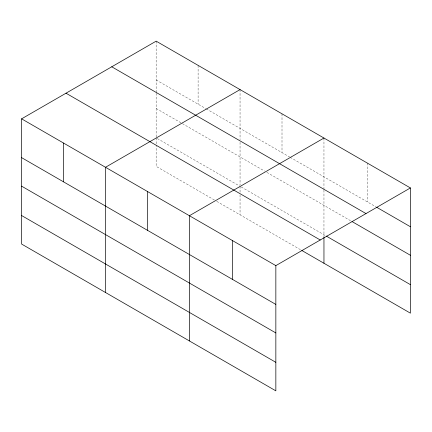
<?xml version="1.0" encoding="UTF-8"?>
<svg xmlns="http://www.w3.org/2000/svg" width="432" height="432" viewBox="0 0 432 432"><rect width="100%" height="100%" fill="white"/><g stroke="black" fill="none" stroke-linecap="round" stroke-linejoin="round"><path stroke-width="0.32" stroke-dasharray="2.16 1.62" d="M323.957 190.096L323.957 237.389M323.957 189.437L323.957 138.035M156.152 79.952L205.675 108.545M206.258 108.88L289.58 156.989M290.164 157.324L375.937 206.847M156.152 108.47L181.791 123.271M182.369 123.611L264.524 171.04M266.857 172.384L350.822 220.865M157.318 138.526L239.468 185.96M241.218 186.97L325.706 235.748M214.418 200.016L156.152 166.374L156.152 145.152M216.745 201.361L301.234 250.133M367.178 162.988L367.178 201.787M282.004 113.816L282.004 152.615M240.052 89.597L240.052 139.666M240.052 142.322L240.052 184.961M240.052 186.295L240.052 192.267M240.052 194.918L240.052 214.812M198.104 65.372L198.104 104.171M156.152 41.153L156.152 92.556M156.152 93.22L156.152 137.187M156.152 137.857L156.152 144.488"/><path stroke-width="0.65" d="M21.6 118.838L275.848 265.626L275.848 390.847L21.6 244.058L21.6 118.838L156.152 41.153L410.4 187.942L410.4 313.162L301.817 250.474M240.052 89.597L105.5 167.276L105.5 292.496M323.957 138.035L189.405 215.719L189.405 340.94M275.848 265.626L410.4 187.942M376.526 207.182L410.4 226.741M111.748 66.787L365.996 213.581M351.994 221.54L410.4 255.263M326.29 236.083L410.4 284.645M66.004 93.204L320.252 239.992M21.6 157.637L275.848 304.425M21.6 186.154L275.848 332.942M21.6 215.536L275.848 362.329M323.957 237.389L323.957 263.255M232.627 240.673L232.627 279.472M147.452 191.495L147.452 230.294M63.553 143.057L63.553 181.856"/></g></svg>
